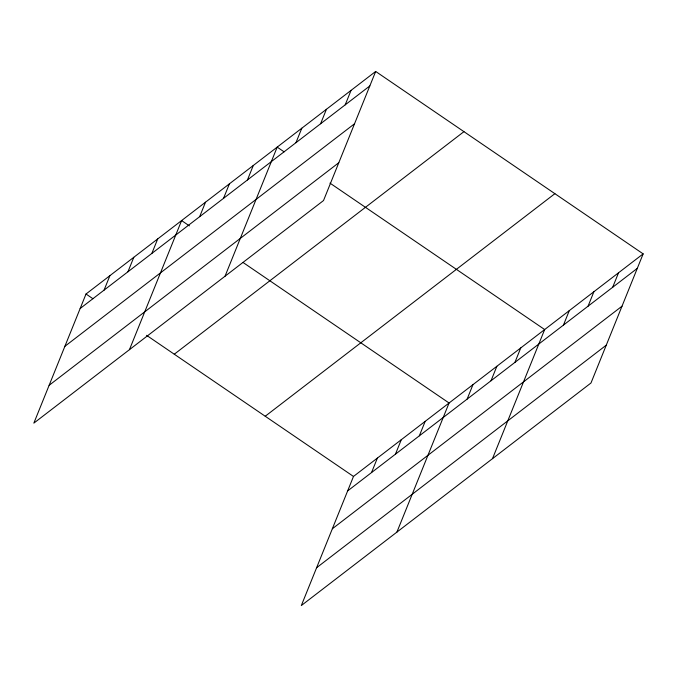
<?xml version="1.0" encoding="UTF-8"?>
<svg xmlns="http://www.w3.org/2000/svg" width="677" height="677" viewBox="0 0 677 677"><rect width="100%" height="100%" fill="white"/><g stroke="black" fill="none" stroke-linecap="round" stroke-linejoin="round"><path stroke-width="1.02" d="M375.676 71.449L86.013 294.013L33.85 423.125L323.513 200.553L375.676 71.449L643.15 253.875L590.987 382.987L301.324 605.551L353.487 476.447L643.15 253.875M104.063 290.137L109.911 275.649M127.953 271.773L133.809 257.285M151.851 253.41L157.707 238.93M129.442 349.679L181.605 220.567L189.391 225.881M199.647 216.691L205.503 202.203M223.545 198.327L229.401 183.839M247.443 179.964L253.291 165.476M225.026 276.224L277.189 147.121L284.112 151.843M295.959 142.686L301.815 128.198M320.585 123.764L326.432 109.285M345.202 104.85L351.058 90.363M371.529 472.563L377.385 458.084M395.427 454.208L401.283 439.72M419.325 435.844L425.181 421.356M396.908 532.105L449.071 403.001L243.043 262.473M467.122 399.117L472.969 384.638M491.02 380.762L496.867 366.274M514.918 362.398L520.765 347.91M492.501 458.659L544.663 329.547L329.978 183.12M563.433 325.112L569.289 310.633M588.059 306.199L593.907 291.711M612.677 287.276L618.533 272.797M80.165 308.5L369.828 85.928M64.882 346.319L354.545 123.756M49.133 385.298L338.796 162.725M174.277 354.215L463.94 131.651M265.223 416.245L554.886 193.673M347.631 490.927L637.294 268.363M332.348 528.754L622.019 306.19M316.608 567.732L606.27 345.16M86.013 294.013L92.935 298.735M146.587 335.327L353.487 476.447"/></g></svg>
